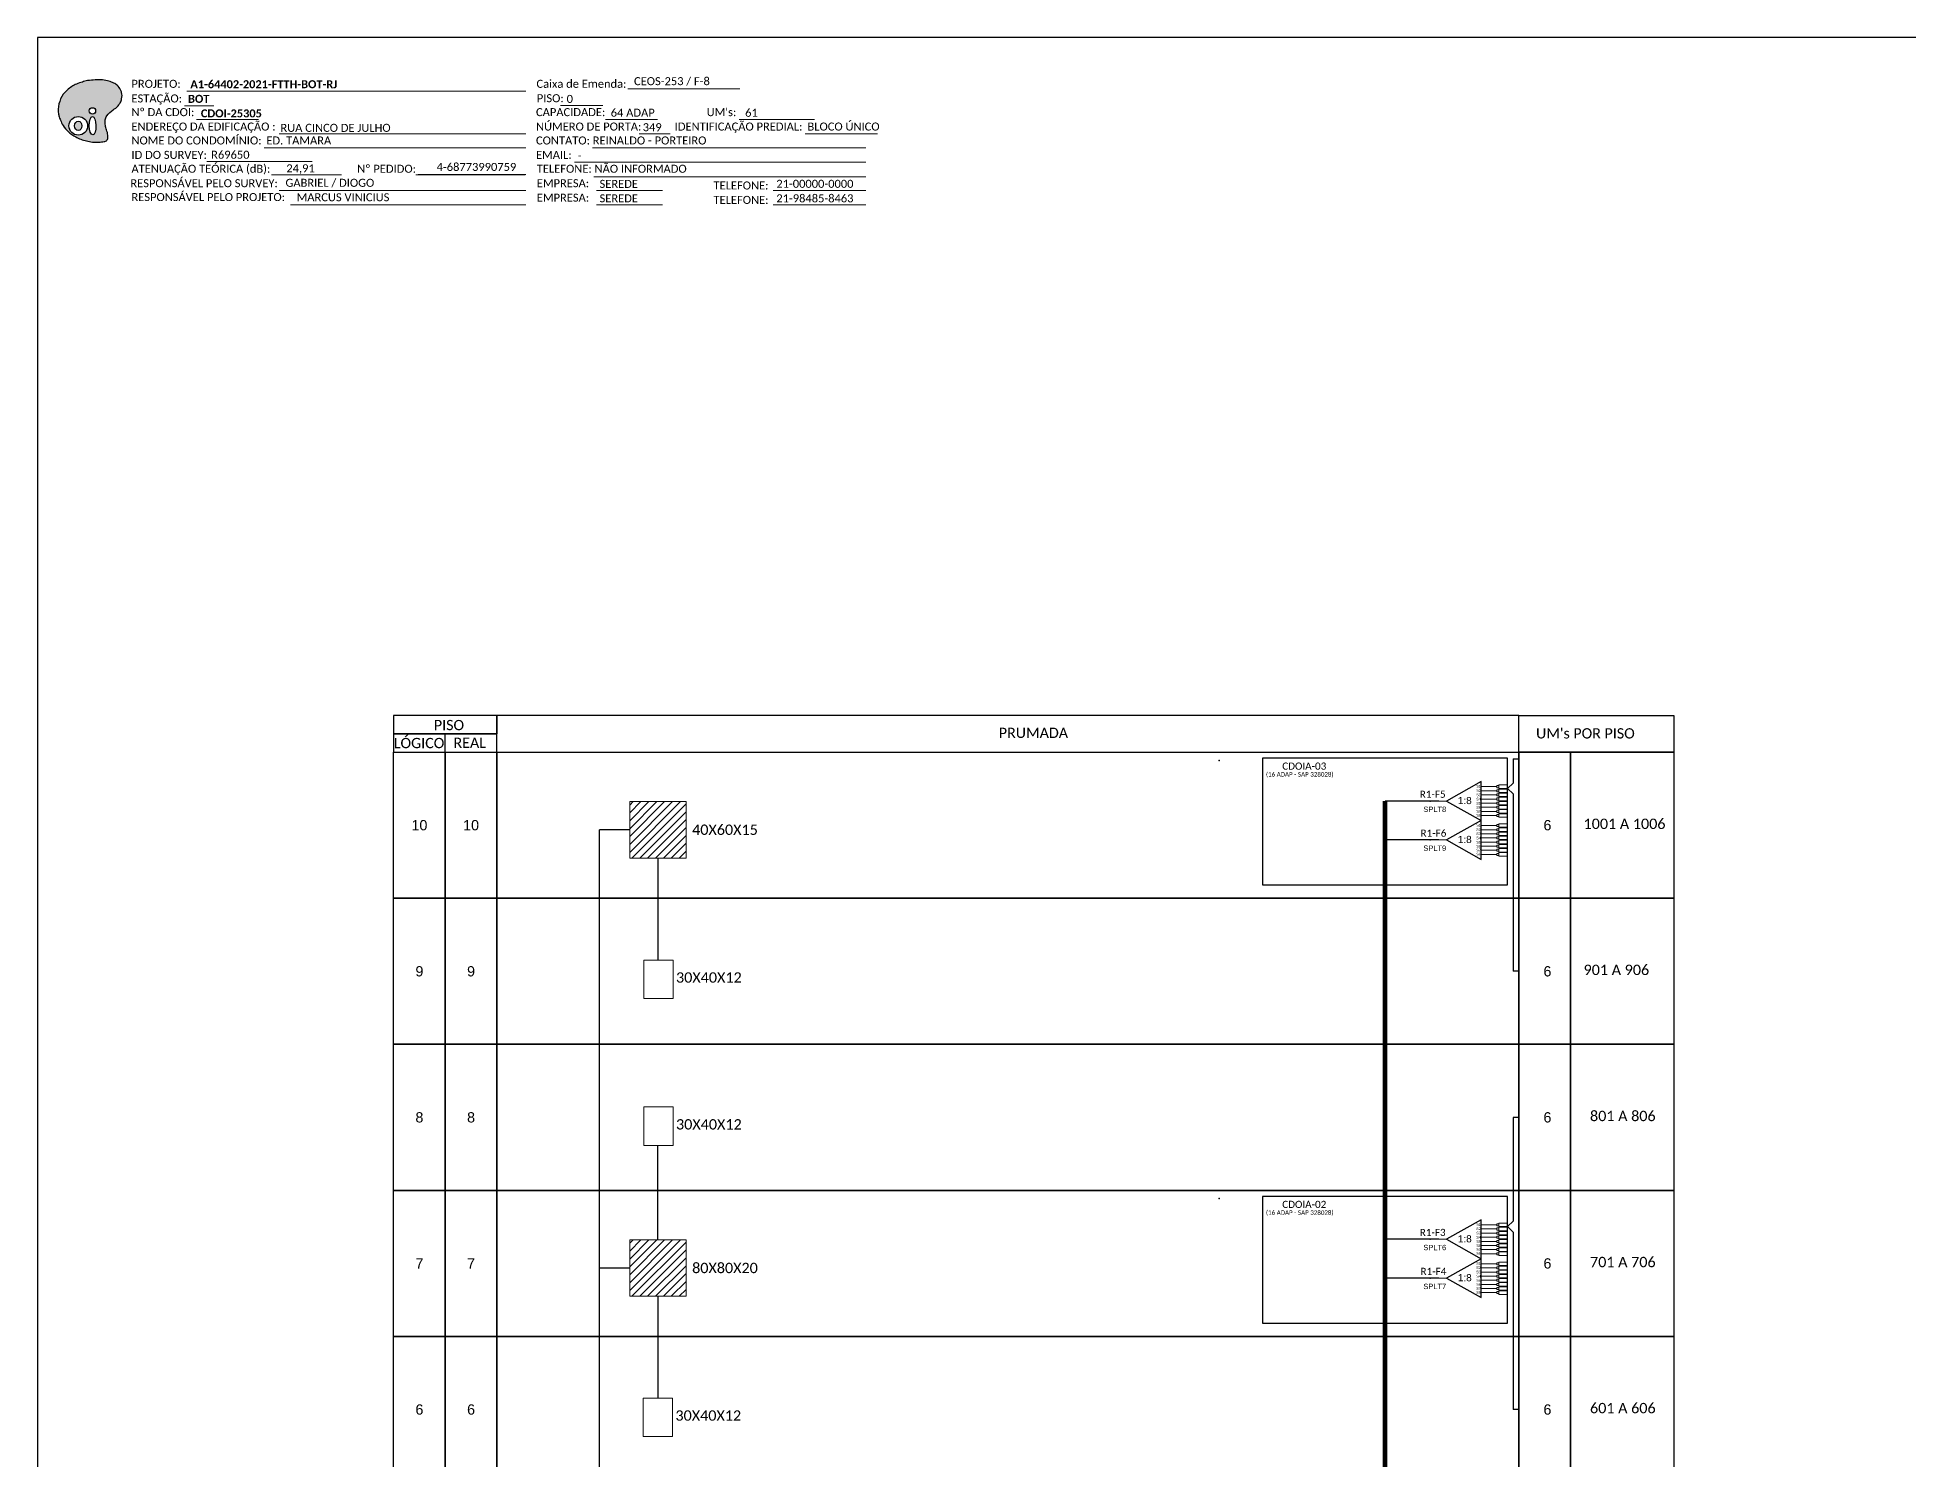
# Model space of a CAD drawing. Header units: inches. Extents: x 467 to 2253, y 63 to 657.
# Drawn here: x 1414.4 to 1833.6, y 338.3 to 657.1 of the extents above; entities that cross this region are included whole.
import ezdxf
from ezdxf.enums import TextEntityAlignment as Align

# ---------------------------------------------------------------- set-up
doc = ezdxf.new("R2010")
doc.units = ezdxf.units.IN
doc.header["$MEASUREMENT"] = 0
doc.styles.add('ARIAL', font='arial.ttf')
doc.styles.add('WMF-Calibri0', font='calibri.ttf')
doc.styles.add('WMF-Calibri1', font='calibrib.ttf')

# ---------------------------------------------------------------- blocks, each defined once
blk = doc.blocks.new('A$C415C251F')
at = {"color": 3}
blk.add_point((0, 0), dxfattribs=at)
blk = doc.blocks.new('LEG_CDOIA8_C-SPLT_ESQ')
at = {"color": 3, "extrusion": (0, 0, -1), "xscale": -1, "zscale": -1}
blk.add_blockref('A$C415C251F', (0, 0), dxfattribs=at)
at = {"color": 1, "style": 'WMF-Calibri0', "flags": 4}
blk.add_attdef('MODELO', text='', height=1.5, dxfattribs=at).set_placement((22.54, -4.54), align=Align.CENTER)
blk.add_attdef('CDO', (21.44, -2.61), '', height=2, dxfattribs=at)
at = {"style": 'ARIAL', "flags": 4}
blk.add_attdef('SPLITAGEM', text='', height=1.5, dxfattribs=at).set_placement((18.61, -12.59), align=Align.CENTER)
blk = doc.blocks.new('SPLT_1-8_SC-APC')
at = {"color": 1}
blk.add_lwpolyline([(-7.37, -2.1), (-17.04, -7.55), (-7.37, -13), (-7.37, -2.1)], dxfattribs=at)
at = {"color": 3, "lineweight": 0}
for points in [[(-2.99, -3.51), (-7.37, -3.51)], [(-7.37, -4.66), (-2.99, -4.66)], [(-2.41, -3.02), (-2.41, -4)], [(-2.41, -3.02), (0, -3.02)], [(-2.41, -4), (0, -4)], [(-2.41, -4.17), (-2.41, -5.16)], [(-2.41, -4.17), (0, -4.17)], [(-2.41, -5.16), (0, -5.16)], [(-7.37, -5.82), (-2.99, -5.82)], [(-7.37, -6.97), (-2.99, -6.97)], [(-7.37, -8.12), (-2.99, -8.12)], [(-7.37, -9.28), (-2.99, -9.28)], [(-7.37, -10.43), (-2.99, -10.43)], [(-2.41, -5.32), (-2.41, -6.31)], [(-2.41, -5.32), (0, -5.32)], [(-2.41, -6.31), (0, -6.31)], [(-2.41, -6.48), (-2.41, -7.46)], [(-2.41, -6.48), (0, -6.48)], [(-2.41, -7.46), (0, -7.46)], [(-2.41, -7.63), (-2.41, -8.62)], [(-2.41, -7.63), (0, -7.63)], [(-2.41, -8.62), (0, -8.62)], [(-2.41, -8.78), (-2.41, -9.77)], [(-2.41, -8.78), (0, -8.78)], [(-2.41, -9.77), (0, -9.77)], [(-2.41, -9.94), (-2.41, -10.92)], [(-2.41, -9.94), (0, -9.94)], [(-7.37, -11.58), (-2.99, -11.58)], [(-2.41, -10.92), (0, -10.92)], [(-2.41, -11.09), (-2.41, -12.08)], [(-2.41, -11.09), (0, -11.09)], [(-2.41, -12.08), (0, -12.08)]]:
    blk.add_lwpolyline(points, dxfattribs=at)
for points in [[(-2.99, -3.22), (-2.41, -3.22), (-2.41, -3.8), (-2.99, -3.8)], [(-2.99, -4.38), (-2.41, -4.38), (-2.41, -4.95), (-2.99, -4.95)], [(-2.99, -5.53), (-2.41, -5.53), (-2.41, -6.1), (-2.99, -6.1)], [(-2.99, -6.68), (-2.41, -6.68), (-2.41, -7.26), (-2.99, -7.26)], [(-2.99, -7.84), (-2.41, -7.84), (-2.41, -8.41), (-2.99, -8.41)], [(-2.99, -8.99), (-2.41, -8.99), (-2.41, -9.56), (-2.99, -9.56)], [(-2.99, -10.14), (-2.41, -10.14), (-2.41, -10.72), (-2.99, -10.72)], [(-2.99, -11.3), (-2.41, -11.3), (-2.41, -11.87), (-2.99, -11.87)]]:
    blk.add_lwpolyline(points, close=True, dxfattribs=at)
at = {"color": 1, "lineweight": 0}
blk.add_lwpolyline([(-17.04, -7.55), (-19.26, -7.55)], dxfattribs=at)
at = {"color": 1, "style": 'ARIAL'}
for s, height, p in [('S1', 0.75, (-8.74, -3.78)), ('S2', 0.75, (-8.74, -4.97)), ('1:8', 2, (-13.91, -8.4)), ('S3', 0.75, (-8.74, -6.18)), ('S4', 0.75, (-8.74, -7.36)), ('S5', 0.75, (-8.74, -8.57)), ('S6', 0.75, (-8.74, -9.69)), ('S7', 0.75, (-8.74, -10.78)), ('S8', 0.75, (-8.74, -11.9))]:
    blk.add_text(s, height=height, dxfattribs=at).set_placement(p)
blk = doc.blocks.new('SPLITTER_')
blk.add_point((0, 0))
at = {"style": 'ARIAL', "flags": 4}
blk.add_attdef('SPLT', (0, -3.26), '', height=1.5, dxfattribs=at)
blk = doc.blocks.new('OI')
h = blk.add_hatch(color=40)
edge = h.paths.add_edge_path()
edge.add_spline(control_points=[(4.35, -0.67), (3.92, -0.99), (3.26, -1.5), (2.81, -2.59), (2.9, -3.5), (3.06, -4.27), (3.31, -4.85), (3.37, -5.39), (3.4, -5.88), (3.2, -6.4), (2.54, -6.61), (1.65, -6.63), (0.55, -6.67), (-0.56, -6.42), (-1.61, -6.14), (-2.77, -5.61), (-3.92, -4.77), (-4.89, -3.7), (-5.34, -2.65), (-5.6, -1.94), (-5.85, -0.96), (-5.71, 0.47), (-5.1, 2.02), (-4.14, 3.02), (-3.3, 3.61), (-2.37, 4.16), (-1.36, 4.44), (-0.56, 4.7), (0.79, 4.85), (2.24, 4.97), (3.79, 4.57), (4.67, 4.21), (5.44, 3.65), (5.76, 2.99), (6.03, 2.21), (6.01, 1.46), (5.72, 0.64), (5.31, 0.08), (4.88, -0.38), (4.51, -0.55), (4.35, -0.67)], knot_values=[0, 0, 0, 0, 1.60434, 2.417191, 3.427595, 4.282808, 4.776746, 5.304182, 5.888771, 6.258406, 6.858137, 7.79129, 8.986195, 10.124242, 11.187857, 12.242908, 13.953784, 15.414161, 16.515391, 17.349188, 17.675853, 19.552021, 21.515531, 22.568638, 23.63245, 24.621084, 25.782718, 26.745347, 27.142653, 29.870543, 31.004649, 31.921532, 32.709589, 33.801391, 34.042471, 35.192333, 35.971461, 36.628871, 37.254359, 37.836911, 37.836911, 37.836911, 37.836911], degree=3, periodic=0)
h.paths.add_polyline_path([(1.13, -0.87, -1), (-0.04, -0.87, -1)], flags=16)
edge = h.paths.add_edge_path(flags=16)
edge.add_ellipse((0.56, -3.59), major_axis=(-0.02, 1.71), ratio=0.361305, start_angle=0, end_angle=360)
h.paths.add_polyline_path([(-0.36, -3.62, -1), (-3.8, -3.62, -1)], flags=16)
edge = h.paths.add_edge_path(flags=0)
edge.add_ellipse((-2.08, -3.62), major_axis=(0, 0.885), ratio=0.758294, start_angle=0, end_angle=360)
at = {"color": 40}
for centre, radius in [((-2.08, -3.62), 1.72), ((0.54, -0.87), 0.587)]:
    blk.add_circle(centre, radius, dxfattribs=at)
blk.add_ellipse((-2.08, -3.62), major_axis=(0, 0.885), ratio=0.758294, start_param=-3.141592653589792, end_param=3.141592653589792, dxfattribs=at)
blk.add_ellipse((0.56, -3.59), major_axis=(-0.02, 1.71), ratio=0.361305, dxfattribs=at)
at = {"color": 40, "start_tangent": (-0.800898, -0.598801), "end_tangent": (-0.800898, -0.598801)}
blk.add_spline([(4.35, -0.67), (3.2, -1.78), (2.9, -2.54), (2.92, -3.55), (3.12, -4.38), (3.28, -4.85), (3.37, -5.37), (3.35, -5.95), (3.2, -6.29), (2.66, -6.55), (1.73, -6.63), (0.54, -6.62), (-0.58, -6.41), (-1.6, -6.11), (-2.56, -5.67), (-3.95, -4.67), (-4.89, -3.56), (-5.37, -2.56), (-5.64, -1.78), (-5.72, -1.46), (-5.63, 0.42), (-4.84, 2.22), (-4.13, 2.99), (-3.27, 3.62), (-2.4, 4.09), (-1.3, 4.47), (-0.37, 4.72), (0.02, 4.77), (2.75, 4.8), (3.85, 4.53), (4.69, 4.16), (5.31, 3.68), (5.85, 2.73), (5.93, 2.5), (5.94, 1.35), (5.67, 0.62), (5.29, 0.08), (4.84, -0.36), (4.35, -0.67)], degree=3, dxfattribs=at)

msp = doc.modelspace()

# ---------------------------------------------------------------- hatches: boundary and pattern name
h = msp.add_hatch()
h.set_pattern_fill('ANSI31', color=1, scale=10, style=0)
h.set_pattern_definition([(45, (132.3833, 141.6114), (-0.8838835, 0.8838835), [])])
h.paths.add_polyline_path([(1559.7, 485.78), (1547.06, 485.78), (1547.06, 473.13), (1559.7, 473.13)])
h = msp.add_hatch()
h.set_pattern_fill('ANSI31', color=1, scale=10, style=0)
h.set_pattern_definition([(45, (132.3833, 43.3801), (-0.8838835, 0.8838835), [])])
h.paths.add_polyline_path([(1559.7, 387.54), (1547.06, 387.54), (1547.06, 374.9), (1559.7, 374.9)])

# ---------------------------------------------------------------- linework, layer by layer
at = {"color": 5}
for p, q in [((1728.35, 485.91), (1716.32, 485.91)), ((1728.35, 477.2), (1716.32, 477.2)), ((1728.35, 387.68), (1716.32, 387.68)), ((1728.35, 378.96), (1716.32, 378.96))]:
    msp.add_line(p, q, dxfattribs=at)
for points in [[(1414.35, 63.09), (2252.91, 63.09), (2252.91, 657.09), (1414.35, 657.09), (1414.35, 63.09)], [(1517.31, 496.88), (1746.33, 496.88), (1746.33, 505.1), (1517.31, 505.1), (1517.31, 505.1), (1517.31, 500.99)], [(1505.74, 496.88), (1505.74, 500.99)], [(1746.32, 464.14), (1746.32, 472.36)]]:
    msp.add_lwpolyline(points)
at = {"color": 7, "lineweight": 0}
for points in [[(1447.31, 641.77), (1453.86, 641.77)], [(1447.82, 645.05), (1523.79, 645.05)], [(1531.59, 641.81), (1541.07, 641.81)], [(1546.63, 645.54), (1571.77, 645.54)], [(1449.97, 638.7), (1463.91, 638.7)], [(1541.64, 638.7), (1553.26, 638.7)], [(1571.58, 638.7), (1588.44, 638.7)], [(1468.54, 635.46), (1523.79, 635.46)], [(1549.22, 635.46), (1556.17, 635.46)], [(1586.4, 635.46), (1602.57, 635.46)], [(1452.29, 629.28), (1475.92, 629.28)], [(1465.13, 632.35), (1523.79, 632.35)], [(1534.72, 629.11), (1599.98, 629.11)], [(1538.75, 632.35), (1599.98, 632.35)], [(1466.82, 626.32), (1482.49, 626.32)], [(1499.15, 626.32), (1523.65, 626.32)], [(1499.66, 626.33), (1523.81, 626.33)], [(1539, 625.87), (1599.98, 625.87)], [(1468.54, 622.76), (1523.79, 622.76)], [(1539.61, 622.76), (1554.41, 622.76)], [(1579.21, 622.76), (1599.98, 622.76)], [(1471.03, 619.53), (1523.79, 619.53)], [(1539.61, 619.53), (1554.41, 619.53)], [(1579.21, 619.53), (1599.98, 619.53)]]:
    msp.add_lwpolyline(points, dxfattribs=at)
at = {"color": 0}
for points in [[(1494.16, 500.99), (1517.31, 500.99), (1517.31, 505.1), (1494.16, 505.1)], [(1494.16, 496.88), (1517.31, 496.88), (1517.31, 500.99), (1494.16, 500.99)]]:
    msp.add_lwpolyline(points, close=True, dxfattribs=at)
for points in [[(1746.33, 505.1), (1781.05, 505.1), (1781.05, 496.88), (1746.33, 496.88)], [(1494.16, 496.88), (1505.74, 496.88), (1505.74, 464.14), (1494.16, 464.14)], [(1505.74, 496.88), (1517.31, 496.88), (1517.31, 464.14), (1505.74, 464.14)], [(1517.31, 496.88), (1746.33, 496.88), (1746.33, 464.14), (1517.31, 464.14)], [(1746.33, 496.88), (1757.9, 496.88), (1757.9, 464.14), (1746.33, 464.14)], [(1757.9, 496.88), (1781.05, 496.88), (1781.05, 464.14), (1757.9, 464.14)], [(1494.16, 464.14), (1505.74, 464.14), (1505.74, 431.39), (1494.16, 431.39)], [(1505.74, 464.14), (1517.31, 464.14), (1517.31, 431.39), (1505.74, 431.39)], [(1517.31, 464.14), (1746.33, 464.14), (1746.33, 431.39), (1517.31, 431.39)], [(1746.33, 464.14), (1757.9, 464.14), (1757.9, 431.39), (1746.33, 431.39)], [(1757.9, 464.14), (1781.05, 464.14), (1781.05, 431.39), (1757.9, 431.39)], [(1494.16, 431.39), (1505.74, 431.39), (1505.74, 398.65), (1494.16, 398.65)], [(1505.74, 431.39), (1517.31, 431.39), (1517.31, 398.65), (1505.74, 398.65)], [(1517.31, 431.39), (1746.33, 431.39), (1746.33, 398.65), (1517.31, 398.65)], [(1746.33, 431.39), (1757.9, 431.39), (1757.9, 398.65), (1746.33, 398.65)], [(1757.9, 431.39), (1781.05, 431.39), (1781.05, 398.65), (1757.9, 398.65)], [(1494.16, 398.65), (1505.74, 398.65), (1505.74, 365.9), (1494.16, 365.9)], [(1505.74, 398.65), (1517.31, 398.65), (1517.31, 365.9), (1505.74, 365.9)], [(1517.31, 398.65), (1746.33, 398.65), (1746.33, 365.9), (1517.31, 365.9)], [(1746.33, 398.65), (1757.9, 398.65), (1757.9, 365.9), (1746.33, 365.9)], [(1757.9, 398.65), (1781.05, 398.65), (1781.05, 365.9), (1757.9, 365.9)], [(1494.16, 365.9), (1505.74, 365.9), (1505.74, 333.16), (1494.16, 333.16)], [(1505.74, 365.9), (1517.31, 365.9), (1517.31, 333.16), (1505.74, 333.16)], [(1517.31, 365.9), (1746.33, 365.9), (1746.33, 333.16), (1517.31, 333.16)], [(1746.33, 365.9), (1757.9, 365.9), (1757.9, 333.16), (1746.33, 333.16)], [(1757.9, 365.9), (1781.05, 365.9), (1781.05, 333.16), (1757.9, 333.16)]]:
    msp.add_lwpolyline(points, close=True)
at = {"color": 1}
for points in [[(1743.79, 495.5), (1688.89, 495.5), (1688.89, 467.12), (1743.79, 467.12)], [(1743.79, 397.27), (1688.89, 397.27), (1688.89, 368.89), (1743.79, 368.89)]]:
    msp.add_lwpolyline(points, close=True, dxfattribs=at)
at = {"color": 3}
for points in [[(1745.01, 495.37), (1746.33, 495.37)], [(1745.01, 495.37), (1745.01, 489.95)], [(1745.01, 489.95), (1743.76, 488.75), (1745.01, 487.54), (1745.01, 487.54)], [(1745.01, 487.54), (1745.01, 447.76)], [(1547.06, 184.9), (1540.28, 184.9), (1540.28, 479.45)], [(1547.06, 479.45), (1540.28, 479.45)], [(1553.38, 473.13), (1553.38, 450.25)], [(1746.33, 447.76), (1745.01, 447.76)], [(1745.01, 415.02), (1745.01, 391.72)], [(1746.33, 415.02), (1745.01, 415.02)], [(1553.38, 387.54), (1553.38, 408.72)], [(1745.01, 391.72), (1743.76, 390.52), (1745.01, 389.31), (1745.01, 389.31)], [(1745.01, 389.31), (1745.01, 349.53)], [(1547.06, 381.22), (1540.28, 381.22)], [(1553.38, 374.9), (1553.38, 352.07)], [(1746.33, 349.53), (1745.01, 349.53)]]:
    msp.add_lwpolyline(points, dxfattribs=at)
at = {"color": 5, "const_width": 1}
msp.add_lwpolyline([(1716.32, 485.91), (1716.32, 205.32), (1708.83, 205.32)], dxfattribs=at)
at = {"color": 1, "lineweight": 0}
for points in [[(1547.06, 485.78), (1559.7, 485.78), (1559.7, 473.13), (1547.06, 473.13)], [(1547.06, 387.54), (1559.7, 387.54), (1559.7, 374.9), (1547.06, 374.9)]]:
    msp.add_lwpolyline(points, close=True, dxfattribs=at)
at = {"color": 0, "lineweight": 0}
for points in [[(1550.2, 450.25), (1556.82, 450.25), (1556.82, 441.63), (1550.2, 441.63)], [(1550.2, 417.34), (1556.82, 417.34), (1556.82, 408.72), (1550.2, 408.72)], [(1550.07, 352.07), (1556.69, 352.07), (1556.69, 343.45), (1550.07, 343.45)]]:
    msp.add_lwpolyline(points, close=True, dxfattribs=at)

# ---------------------------------------------------------------- block references
at = {"color": 7, "xscale": 1.213923925196705, "yscale": 1.21392392515554, "zscale": 1.213923925163967, "rotation": 0.153289602326381}
msp.add_blockref('OI', (1426.02, 641.67), dxfattribs=at)
at = {"color": 3}
ref = msp.add_blockref('LEG_CDOIA8_C-SPLT_ESQ', (1679.17, 495.03), dxfattribs=dict(at, xscale=0.8000000000465661, yscale=0.7999999999883585, zscale=0.8))
ref.add_attrib('CDO', 'CDOIA-03', (1693.28, 492.95), dxfattribs={"color": 1, "height": 1.6, "style": 'WMF-Calibri0'})
ref.add_attrib('MODELO', '(16 ADAP - SAP 328028)', dxfattribs={"color": 1, "height": 1, "style": 'WMF-Calibri0'}).set_placement((1697.21, 491.4), align=Align.CENTER)
at = {"color": 3, "xscale": 0.8000000000465661, "yscale": 0.7999999999883585, "zscale": 0.8}
for p in [(1743.76, 491.95), (1743.76, 483.23), (1743.76, 393.72), (1743.76, 385)]:
    msp.add_blockref('SPLT_1-8_SC-APC', p, dxfattribs=at)
ref = msp.add_blockref('SPLITTER_', (1726.45, 485.91), dxfattribs=dict(xscale=0.8000000000465661, yscale=0.7999999999883585, zscale=0.8))
ref.add_attrib('SPLT', 'SPLT8', (1724.9, 483.47), dxfattribs={"height": 1.2, "style": 'ARIAL'})
ref = msp.add_blockref('SPLITTER_', (1726.45, 477.2), dxfattribs=dict(xscale=0.8000000000465661, yscale=0.7999999999883585, zscale=0.8))
ref.add_attrib('SPLT', 'SPLT9', (1724.9, 474.75), dxfattribs={"height": 1.2, "style": 'ARIAL'})
at = {"color": 3}
ref = msp.add_blockref('LEG_CDOIA8_C-SPLT_ESQ', (1679.17, 396.8), dxfattribs=dict(at, xscale=0.8000000000465661, yscale=0.7999999999883585, zscale=0.8))
ref.add_attrib('CDO', 'CDOIA-02', (1693.28, 394.71), dxfattribs={"color": 1, "height": 1.6, "style": 'WMF-Calibri0'})
ref.add_attrib('MODELO', '(16 ADAP - SAP 328028)', dxfattribs={"color": 1, "height": 1, "style": 'WMF-Calibri0'}).set_placement((1697.21, 393.17), align=Align.CENTER)
ref = msp.add_blockref('SPLITTER_', (1726.45, 387.68), dxfattribs=dict(xscale=0.8000000000465661, yscale=0.7999999999883585, zscale=0.8))
ref.add_attrib('SPLT', 'SPLT6', (1724.9, 385.24), dxfattribs={"height": 1.2, "style": 'ARIAL'})
ref = msp.add_blockref('SPLITTER_', (1726.45, 378.96), dxfattribs=dict(xscale=0.8000000000465661, yscale=0.7999999999883585, zscale=0.8))
ref.add_attrib('SPLT', 'SPLT7', (1724.9, 376.52), dxfattribs={"height": 1.2, "style": 'ARIAL'})

# ---------------------------------------------------------------- texts
at = {"color": 7, "lineweight": 0, "style": 'WMF-Calibri0'}
for s, height, p in [('PROJETO:', 1.793, (1435.42, 645.79)), ('Caixa de Emenda:', 1.7927, (1526.18, 645.79)), ('ESTAÇÃO:', 1.793, (1435.42, 642.51)), ('PISO:', 1.793, (1526.25, 642.56)), ('Nº DA CDOI:', 1.7927, (1435.42, 639.44)), ('ENDEREÇO DA EDIFICAÇÃO :', 1.7927, (1435.42, 636.21)), ('CAPACIDADE:', 1.7927, (1526.07, 639.44)), ('NÚMERO DE PORTA:', 1.7927, (1526.07, 636.21)), ('IDENTIFICAÇÃO PREDIAL:', 1.7927, (1557.15, 636.21)), ("UM's:", 1.793, (1564.31, 639.44)), ('BLOCO ÚNICO', 1.7927, (1586.9, 636.21)), ('NOME DO CONDOMÍNIO:', 1.7927, (1435.42, 633.09)), ('ED. TAMARA', 1.793, (1465.64, 633.09)), ('CONTATO: REINALDO - PORTEIRO', 1.7927, (1526.07, 633.09)), ('ATENUAÇÃO TEÓRICA (dB):', 1.7927, (1435.42, 626.75)), ('ID DO SURVEY:', 1.7927, (1435.42, 629.86)), ('EMAIL:', 1.793, (1526.07, 629.86)), ('TELEFONE: NÃO INFORMADO', 1.7927, (1526.25, 626.75)), ('RESPONSÁVEL PELO SURVEY:', 1.7927, (1435.18, 623.51)), ('Nº PEDIDO:', 1.793, (1486.01, 626.75)), ('EMPRESA:', 1.793, (1526.25, 623.51)), ('TELEFONE:', 1.793, (1565.85, 623)), ('RESPONSÁVEL PELO PROJETO:', 1.7927, (1435.42, 620.4)), ('EMPRESA:', 1.793, (1526.25, 620.27)), ('TELEFONE:', 1.793, (1565.85, 619.77))]:
    msp.add_text(s, height=height, dxfattribs=at).set_placement(p)
at = {"color": 7, "linetype": 'Continuous'}
for s, height, style, p in [('A1-64402-2021-FTTH-BOT-RJ', 1.7927, 'WMF-Calibri1', (1448.62, 645.7)), ('CEOS-253 / F-8', 1.7927, 'WMF-Calibri0', (1548.03, 646.38)), ('BOT', 1.793, 'WMF-Calibri1', (1448.1, 642.42)), ('0', 1.79, 'WMF-Calibri0', (1532.94, 642.41)), ('RUA CINCO DE JULHO', 1.7927, 'WMF-Calibri0', (1468.8, 635.92)), ('349', 1.793, 'WMF-Calibri0', (1549.98, 636.06)), ('-', 1.79, 'WMF-Calibri0', (1535.42, 629.71)), ('GABRIEL / DIOGO', 1.7927, 'WMF-Calibri0', (1469.94, 623.6)), ('SEREDE', 1.793, 'WMF-Calibri0', (1540.31, 623.36)), ('21-00000-0000', 1.7927, 'WMF-Calibri0', (1579.92, 623.38)), ('MARCUS VINICIUS', 1.7927, 'WMF-Calibri0', (1472.43, 620.36)), ('SEREDE', 1.793, 'WMF-Calibri0', (1540.31, 620.12)), ('21-98485-8463', 1.7927, 'WMF-Calibri0', (1579.92, 620.12))]:
    msp.add_text(s, height=height, dxfattribs=dict(at, style=style)).set_placement(p)
at = {"color": 7, "linetype": 'Continuous', "style": 'WMF-Calibri1'}
msp.add_text('CDOI-25305', height=1.793, dxfattribs=at).set_placement((1457.81, 639.16), align=Align.CENTER)
at = {"color": 0, "linetype": 'Continuous', "style": 'WMF-Calibri0'}
for s, p in [('64 ADAP', (1542.81, 639.32)), ('61', (1572.93, 639.3)), ('R69650', (1453.28, 629.89))]:
    msp.add_text(s, height=1.793, dxfattribs=at).set_placement(p)
at = {"color": 7, "style": 'WMF-Calibri0'}
msp.add_text('4-68773990759', height=1.7927, dxfattribs=at).set_placement((1503.8, 627.16))
at = {"color": 0, "lineweight": 0, "style": 'WMF-Calibri0'}
msp.add_text('24,91', height=1.793, dxfattribs=at).set_placement((1470.13, 626.84))
at = {"color": 0, "style": 'WMF-Calibri0'}
for s, p in [('     PISO', (1499.13, 501.8)), ('  LÓGICO', (1492.58, 497.77)), ('    REAL', (1504.34, 497.83)), ('PRUMADA', (1629.77, 500.06)), ("UM's POR PISO", (1750.15, 499.94))]:
    msp.add_text(s, height=2.3, dxfattribs=at).set_placement(p)
at = {"color": 5, "style": 'WMF-Calibri0'}
for s, p in [('R1-F5', (1724.1, 486.65)), ('R1-F6', (1724.27, 477.93)), ('R1-F3', (1724.1, 388.42)), ('R1-F4', (1724.27, 379.7))]:
    msp.add_text(s, height=1.6, dxfattribs=at).set_placement(p)
at = {"style": 'WMF-Calibri0'}
for s, p in [('40X60X15', (1561.05, 478.33)), ('1001 A 1006', (1760.8, 479.66)), ('901 A 906', (1760.8, 446.92)), ('30X40X12', (1557.44, 445.21)), ('801 A 806', (1762.25, 414.17)), ('30X40X12', (1557.44, 412.29)), ('80X80X20', (1561.05, 380.1)), ('701 A 706', (1762.25, 381.43)), ('30X40X12', (1557.31, 347.02)), ('601 A 606', (1762.25, 348.69))]:
    msp.add_text(s, height=2.317, dxfattribs=at).set_placement(p)
at = {"style": 'ARIAL', "flags": 12}
for tag, p in [('10', (1499.95, 480.51)), ('10', (1511.52, 480.51)), ('6', (1752.71, 480.51)), ('9', (1499.95, 447.76)), ('9', (1511.52, 447.76)), ('6', (1752.71, 447.76)), ('8', (1499.95, 415.02)), ('8', (1511.52, 415.02)), ('6', (1752.71, 415.02)), ('7', (1499.95, 382.28)), ('7', (1511.52, 382.28)), ('6', (1752.71, 382.28)), ('6', (1499.95, 349.53)), ('6', (1511.52, 349.53)), ('6', (1752.71, 349.53))]:
    msp.add_attdef(tag, text='XX', height=2.3, dxfattribs=at).set_placement(p, align=Align.MIDDLE_CENTER)

doc.saveas('drawing.dxf')
